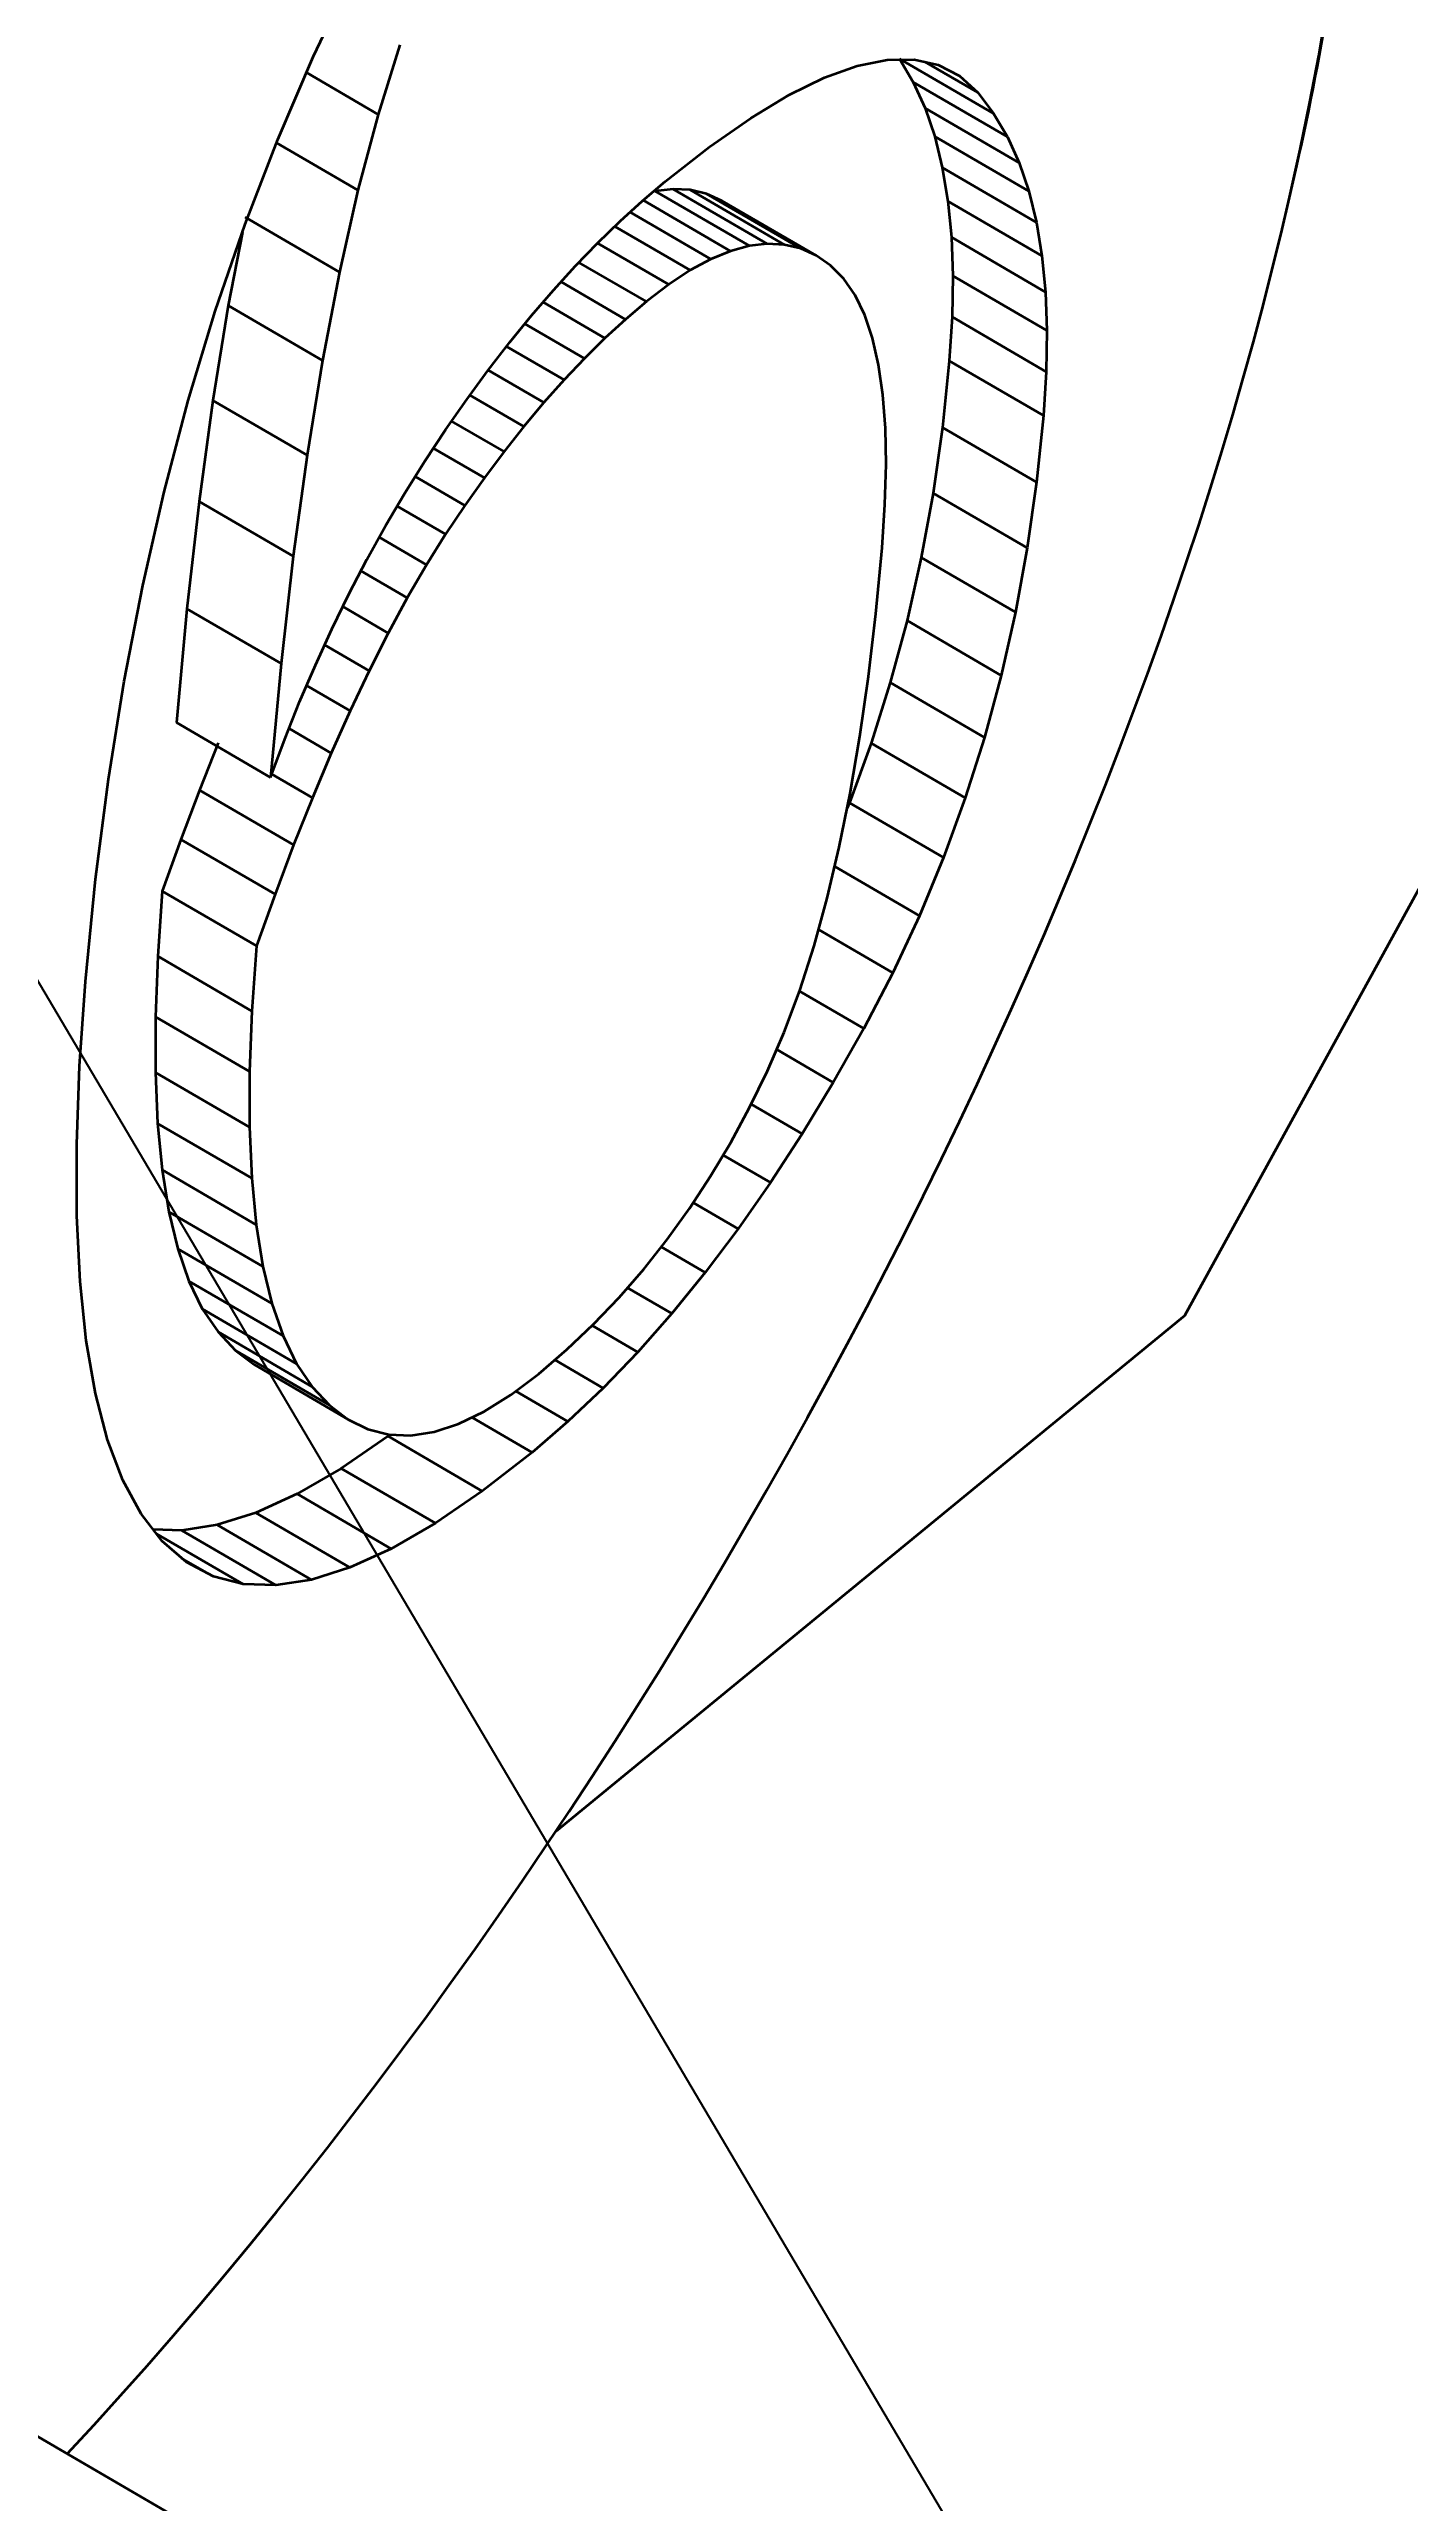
# Model space of a CAD drawing. Header units: millimetres. Extents: x 5606 to 13175, y -3239 to -2051.
# Drawn here: x 6966.32 to 6969.15, y -2754.69 to -2749.58 of the extents above; entities that cross this region are included whole.
import ezdxf

# ---------------------------------------------------------------- set-up
doc = ezdxf.new("R2010")
doc.units = ezdxf.units.MM
doc.layers.add('word_dim', color=253, linetype='Continuous')
doc.styles.get("Standard").update_dxf_attribs({"font": 'romans.shx', "bigfont": 'bigfont.shx'})
doc.dimstyles.new('RS1-4', dxfattribs={"dimscale": 4, "dimtxt": 3.5, "dimasz": 3, "dimexe": 1, "dimexo": 0, "dimgap": 1, "dimtad": 3, "dimdsep": 46, "dimtxsty": 'Standard', "dimblk1": 'OPEN', "dimblk2": 'OPEN', "dimsah": 1, "dimcen": 0, "dimclrd": 256, "dimclre": 256, "dimclrt": 3, "dimadec": 0, "dimazin": 0, "dimtfac": 1, "dimtmove": 0, "dimatfit": 3, "dimldrblk": 'OPEN', "dimfxl": 0, "dimtolj": 1, "dimtzin": 0, "dimarcsym": 0})

# ---------------------------------------------------------------- blocks, each defined once
blk = doc.blocks.new('A$C25B35021')
at = {"color": 7, "lineweight": 35, "ltscale": 0.176511}
blk.add_line((46.9581, -96.9601), (43.5632, -103.1508), dxfattribs=at)
at = {"color": 7, "lineweight": 35}
blk.add_line((47.2364, -109.0129), (28.5672, -98.1464), dxfattribs=at)
at = {"color": 7, "lineweight": 35, "ltscale": 0.004592}
blk.add_line((41.7492, -100.5293), (41.8278, -100.3632), dxfattribs=at)
at = {"color": 7, "lineweight": 35, "ltscale": 0.004682}
blk.add_line((41.6754, -100.7013), (41.7492, -100.5293), dxfattribs=at)
at = {"color": 7, "lineweight": 35, "ltscale": 0.003784}
blk.add_line((41.9294, -100.5048), (41.8841, -100.6492), dxfattribs=at)
at = {"color": 7, "lineweight": 35, "ltscale": 0.001806}
for p, q in [((42.8137, -100.5725), (42.8817, -100.5481)), ((41.4347, -103.6205), (41.3905, -103.5633))]:
    blk.add_line(p, q, dxfattribs=at)
at = {"color": 7, "lineweight": 35, "ltscale": 0.001585}
blk.add_line((42.8817, -100.5481), (42.9438, -100.5355), dxfattribs=at)
at = {"color": 7, "lineweight": 35, "ltscale": 0.001401}
blk.add_line((42.9438, -100.5355), (42.9998, -100.5348), dxfattribs=at)
at = {"color": 7, "lineweight": 35, "ltscale": 0.005671}
for p, q in [((43.1655, -100.6474), (42.9694, -100.5333)), ((43.1942, -100.6962), (42.9981, -100.5821)), ((43.2389, -100.8095), (43.0428, -100.6954)), ((42.6571, -100.9231), (42.461, -100.809)), ((42.796, -100.9434), (42.5999, -100.8293)), ((43.2662, -100.944), (43.0702, -100.8299)), ((41.8035, -100.9777), (41.6075, -100.8636)), ((43.2763, -101.0996), (43.0803, -100.9855)), ((41.7683, -101.1617), (41.5722, -101.0476)), ((43.275, -101.1853), (43.0789, -101.0712)), ((41.7363, -101.359), (41.5402, -101.2449)), ((43.255, -101.4154), (43.0589, -101.3013)), ((43.2354, -101.552), (43.0394, -101.4379)), ((43.2109, -101.686), (43.0149, -101.5719)), ((41.6822, -101.793), (41.4862, -101.6789)), ((43.1812, -101.8175), (42.9852, -101.7034)), ((43.1463, -101.9465), (42.9503, -101.8324)), ((43.1064, -102.0728), (42.9104, -101.9587)), ((41.7083, -102.1703), (41.5123, -102.0562)), ((43.0614, -102.1967), (42.8653, -102.0826)), ((41.6695, -102.2731), (41.4735, -102.159)), ((41.6307, -102.3809), (41.4347, -102.2668)), ((41.6303, -102.9615), (41.4343, -102.8474)), ((41.6862, -103.1931), (41.4902, -103.079)), ((41.7142, -103.2509), (41.5181, -103.1368)), ((41.7832, -103.3375), (41.5871, -103.2234)), ((41.8219, -103.3669), (41.6258, -103.2528)), ((42.101, -103.5161), (41.905, -103.402)), ((42.0033, -103.583), (41.8072, -103.4689)), ((41.9113, -103.636), (41.7153, -103.5219)), ((41.6715, -103.7122), (41.4754, -103.5981))]:
    blk.add_line(p, q, dxfattribs=at)
at = {"color": 7, "lineweight": 35, "ltscale": 0.001415}
for p, q in [((42.9694, -100.5333), (42.9981, -100.5821)), ((43.1655, -100.6474), (43.1942, -100.6962))]:
    blk.add_line(p, q, dxfattribs=at)
at = {"color": 7, "lineweight": 35, "ltscale": 0.001285}
blk.add_line((42.9998, -100.5348), (43.05, -100.546), dxfattribs=at)
at = {"color": 7, "lineweight": 35, "ltscale": 0.003189}
blk.add_line((43.1324, -100.6039), (43.0222, -100.5398), dxfattribs=at)
at = {"color": 7, "lineweight": 35, "ltscale": 0.001246}
blk.add_line((43.05, -100.546), (43.0942, -100.569), dxfattribs=at)
at = {"color": 7, "lineweight": 35, "ltscale": 0.004315}
blk.add_line((41.8841, -100.6492), (41.7349, -100.5624), dxfattribs=at)
at = {"color": 7, "lineweight": 35, "ltscale": 0.00206}
blk.add_line((42.7397, -100.6088), (42.8137, -100.5725), dxfattribs=at)
at = {"color": 7, "lineweight": 35, "ltscale": 0.001483}
blk.add_line((42.9981, -100.5821), (43.0227, -100.6361), dxfattribs=at)
at = {"color": 7, "lineweight": 35, "ltscale": 0.001293}
blk.add_line((43.0942, -100.569), (43.1324, -100.6039), dxfattribs=at)
at = {"color": 7, "lineweight": 35, "ltscale": 0.001365}
blk.add_line((43.1324, -100.6039), (43.1655, -100.6474), dxfattribs=at)
at = {"color": 7, "lineweight": 35, "ltscale": 0.004079}
blk.add_line((41.8841, -100.6492), (41.8421, -100.8069), dxfattribs=at)
at = {"color": 7, "lineweight": 35, "ltscale": 0.00262}
for p, q in [((42.5738, -100.717), (42.6598, -100.657)), ((41.8259, -101.8911), (41.7353, -101.8384))]:
    blk.add_line(p, q, dxfattribs=at)
at = {"color": 7, "lineweight": 35, "ltscale": 0.002333}
blk.add_line((42.6598, -100.657), (42.7397, -100.6088), dxfattribs=at)
at = {"color": 7, "lineweight": 35, "ltscale": 0.00567}
for p, q in [((43.2187, -100.7502), (43.0227, -100.6361)), ((43.2547, -100.8741), (43.0587, -100.76)), ((42.764, -100.9289), (42.568, -100.8148)), ((43.2692, -101.2762), (43.0732, -101.1622)), ((41.7076, -101.5694), (41.5116, -101.4553)), ((41.6601, -102.0298), (41.4641, -101.9158)), ((41.6165, -102.6423), (41.4205, -102.5282)), ((41.6164, -102.7584), (41.4204, -102.6443)), ((41.6629, -103.1256), (41.4669, -103.0116)), ((41.7469, -103.2989), (41.5509, -103.1848)), ((41.7454, -103.7006), (41.5494, -103.5866))]:
    blk.add_line(p, q, dxfattribs=at)
at = {"color": 7, "lineweight": 35, "ltscale": 0.001566}
blk.add_line((43.0227, -100.6361), (43.0428, -100.6954), dxfattribs=at)
at = {"color": 7, "lineweight": 35, "ltscale": 0.004733}
blk.add_line((41.6073, -100.878), (41.6754, -100.7013), dxfattribs=at)
at = {"color": 7, "lineweight": 35, "ltscale": 0.004902}
blk.add_line((41.8421, -100.8069), (41.6727, -100.7082), dxfattribs=at)
at = {"color": 7, "lineweight": 35, "ltscale": 0.001663}
blk.add_line((43.0428, -100.6954), (43.0587, -100.76), dxfattribs=at)
at = {"color": 7, "lineweight": 35, "ltscale": 0.001482}
blk.add_line((43.1942, -100.6962), (43.2187, -100.7502), dxfattribs=at)
at = {"color": 7, "lineweight": 35, "ltscale": 0.002916}
for p, q in [((42.482, -100.7889), (42.5738, -100.717)), ((42.3526, -103.3016), (42.2518, -103.2429))]:
    blk.add_line(p, q, dxfattribs=at)
at = {"color": 7, "lineweight": 35, "ltscale": 0.001567}
blk.add_line((43.2187, -100.7502), (43.2389, -100.8095), dxfattribs=at)
at = {"color": 7, "lineweight": 35, "ltscale": 0.001703}
blk.add_line((43.7816, -100.8224), (43.7967, -100.756), dxfattribs=at)
at = {"color": 7, "lineweight": 35, "ltscale": 0.004378}
blk.add_line((41.8421, -100.8069), (41.8035, -100.9777), dxfattribs=at)
at = {"color": 7, "lineweight": 35, "ltscale": 0.001553}
blk.add_line((42.4347, -100.8291), (42.482, -100.7889), dxfattribs=at)
at = {"color": 7, "lineweight": 35, "ltscale": 0.000943133}
blk.add_line((42.4985, -100.8047), (42.461, -100.809), dxfattribs=at)
at = {"color": 7, "lineweight": 35, "ltscale": 0.000892409}
blk.add_line((42.5341, -100.8066), (42.4985, -100.8047), dxfattribs=at)
at = {"color": 7, "lineweight": 35, "ltscale": 0.005668}
for p, q in [((42.6944, -100.9188), (42.4985, -100.8047)), ((42.7301, -100.9207), (42.5341, -100.8066)), ((43.2734, -101.0192), (43.0775, -100.905)), ((41.6212, -102.5165), (41.4253, -102.4024)), ((41.6209, -102.8648), (41.425, -102.7507)), ((41.6442, -103.0484), (41.4483, -102.9343)), ((41.8254, -103.6752), (41.6295, -103.5611))]:
    blk.add_line(p, q, dxfattribs=at)
at = {"color": 7, "lineweight": 35, "ltscale": 0.000870073}
blk.add_line((42.568, -100.8148), (42.5341, -100.8066), dxfattribs=at)
at = {"color": 7, "lineweight": 35, "ltscale": 0.001771}
for p, q in [((43.0587, -100.76), (43.0702, -100.8299)), ((43.2547, -100.8741), (43.2662, -100.944))]:
    blk.add_line(p, q, dxfattribs=at)
at = {"color": 7, "lineweight": 35, "ltscale": 0.001662}
blk.add_line((43.2389, -100.8095), (43.2547, -100.8741), dxfattribs=at)
at = {"color": 7, "lineweight": 35, "ltscale": 0.001586}
blk.add_line((42.3878, -100.8718), (42.4347, -100.8291), dxfattribs=at)
at = {"color": 7, "lineweight": 35, "ltscale": 0.004862}
blk.add_line((42.5767, -100.9507), (42.4087, -100.8529), dxfattribs=at)
at = {"color": 7, "lineweight": 35, "ltscale": 0.005258}
blk.add_line((42.6178, -100.9338), (42.436, -100.828), dxfattribs=at)
at = {"color": 7, "lineweight": 35, "ltscale": 0.00087754}
blk.add_line((42.5999, -100.8293), (42.568, -100.8148), dxfattribs=at)
at = {"color": 7, "lineweight": 35, "ltscale": 0.001887}
for p, q in [((43.0702, -100.8299), (43.0775, -100.905)), ((43.2662, -100.944), (43.2734, -101.0192))]:
    blk.add_line(p, q, dxfattribs=at)
at = {"color": 7, "lineweight": 35, "ltscale": 0.004788}
blk.add_line((41.5452, -101.0592), (41.6073, -100.878), dxfattribs=at)
at = {"color": 7, "lineweight": 35, "ltscale": 0.003896}
blk.add_line((41.6016, -100.8946), (41.5722, -101.0476), dxfattribs=at)
at = {"color": 7, "lineweight": 35, "ltscale": 0.001626}
blk.add_line((42.3411, -100.9172), (42.3878, -100.8718), dxfattribs=at)
at = {"color": 7, "lineweight": 35, "ltscale": 0.004541}
blk.add_line((42.5338, -100.9739), (42.3768, -100.8825), dxfattribs=at)
at = {"color": 7, "lineweight": 35, "ltscale": 0.002012}
for p, q in [((43.0775, -100.905), (43.0803, -100.9855)), ((43.2734, -101.0192), (43.2763, -101.0996))]:
    blk.add_line(p, q, dxfattribs=at)
at = {"color": 7, "lineweight": 35, "ltscale": 0.001664}
blk.add_line((42.2949, -100.965), (42.3411, -100.9172), dxfattribs=at)
at = {"color": 7, "lineweight": 35, "ltscale": 0.004061}
blk.add_line((42.4426, -101.0392), (42.3022, -100.9575), dxfattribs=at)
at = {"color": 7, "lineweight": 35, "ltscale": 0.00428}
blk.add_line((42.4891, -101.0034), (42.3411, -100.9173), dxfattribs=at)
at = {"color": 7, "lineweight": 35, "ltscale": 0.001221}
blk.add_line((42.5767, -100.9507), (42.5338, -100.9739), dxfattribs=at)
at = {"color": 7, "lineweight": 35, "ltscale": 0.001109}
blk.add_line((42.6178, -100.9338), (42.5767, -100.9507), dxfattribs=at)
at = {"color": 7, "lineweight": 35, "ltscale": 0.001018}
blk.add_line((42.6571, -100.9231), (42.6178, -100.9338), dxfattribs=at)
at = {"color": 7, "lineweight": 35, "ltscale": 0.000940101}
blk.add_line((42.6944, -100.9188), (42.6571, -100.9231), dxfattribs=at)
at = {"color": 7, "lineweight": 35, "ltscale": 0.000892368}
blk.add_line((42.7301, -100.9207), (42.6944, -100.9188), dxfattribs=at)
at = {"color": 7, "lineweight": 35, "ltscale": 0.000873039}
blk.add_line((42.764, -100.9289), (42.7301, -100.9207), dxfattribs=at)
at = {"color": 7, "lineweight": 35, "ltscale": 0.000877854}
blk.add_line((42.796, -100.9434), (42.764, -100.9289), dxfattribs=at)
at = {"color": 7, "lineweight": 35, "ltscale": 0.000915497}
blk.add_line((42.8261, -100.9642), (42.796, -100.9434), dxfattribs=at)
at = {"color": 7, "lineweight": 35, "ltscale": 0.004684}
blk.add_line((41.8035, -100.9777), (41.7683, -101.1617), dxfattribs=at)
at = {"color": 7, "lineweight": 35, "ltscale": 0.001704}
for p, q in [((42.249, -101.0154), (42.2949, -100.965)), ((41.6715, -103.7122), (41.6034, -103.71))]:
    blk.add_line(p, q, dxfattribs=at)
at = {"color": 7, "lineweight": 35, "ltscale": 0.003885}
blk.add_line((42.3993, -101.0761), (42.265, -100.9979), dxfattribs=at)
at = {"color": 7, "lineweight": 35, "ltscale": 0.001467}
blk.add_line((42.4891, -101.0034), (42.4426, -101.0392), dxfattribs=at)
at = {"color": 7, "lineweight": 35, "ltscale": 0.001338}
blk.add_line((42.5338, -100.9739), (42.4891, -101.0034), dxfattribs=at)
at = {"color": 7, "lineweight": 35, "ltscale": 0.000970524}
blk.add_line((42.8536, -100.9916), (42.8261, -100.9642), dxfattribs=at)
at = {"color": 7, "lineweight": 35, "ltscale": 0.001043}
blk.add_line((42.8773, -101.026), (42.8536, -100.9916), dxfattribs=at)
at = {"color": 7, "lineweight": 35, "ltscale": 0.002143}
for p, q in [((43.0803, -100.9855), (43.0789, -101.0712)), ((43.2763, -101.0996), (43.275, -101.1853))]:
    blk.add_line(p, q, dxfattribs=at)
at = {"color": 7, "lineweight": 35, "ltscale": 0.004853}
blk.add_line((41.4889, -101.2449), (41.5452, -101.0592), dxfattribs=at)
at = {"color": 7, "lineweight": 35, "ltscale": 0.004995}
for p, q in [((41.5722, -101.0476), (41.5402, -101.2449)), ((41.7683, -101.1617), (41.7363, -101.359))]:
    blk.add_line(p, q, dxfattribs=at)
at = {"color": 7, "lineweight": 35, "ltscale": 0.001746}
blk.add_line((42.2035, -101.0684), (42.249, -101.0154), dxfattribs=at)
at = {"color": 7, "lineweight": 35, "ltscale": 0.003729}
blk.add_line((42.3563, -101.1156), (42.2274, -101.0406), dxfattribs=at)
at = {"color": 7, "lineweight": 35, "ltscale": 0.001424}
blk.add_line((42.4426, -101.0392), (42.3993, -101.0761), dxfattribs=at)
at = {"color": 7, "lineweight": 35, "ltscale": 0.001149}
blk.add_line((42.8973, -101.0673), (42.8773, -101.026), dxfattribs=at)
at = {"color": 7, "lineweight": 35, "ltscale": 0.001792}
blk.add_line((42.1582, -101.1239), (42.2035, -101.0684), dxfattribs=at)
at = {"color": 7, "lineweight": 35, "ltscale": 0.003591}
blk.add_line((42.3137, -101.1577), (42.1895, -101.0854), dxfattribs=at)
at = {"color": 7, "lineweight": 35, "ltscale": 0.001497}
blk.add_line((42.3563, -101.1156), (42.3137, -101.1577), dxfattribs=at)
at = {"color": 7, "lineweight": 35, "ltscale": 0.001458}
blk.add_line((42.3993, -101.0761), (42.3563, -101.1156), dxfattribs=at)
at = {"color": 7, "lineweight": 35, "ltscale": 0.001275}
blk.add_line((42.9135, -101.1156), (42.8973, -101.0673), dxfattribs=at)
at = {"color": 7, "lineweight": 35, "ltscale": 0.001417}
blk.add_line((42.9261, -101.1709), (42.9135, -101.1156), dxfattribs=at)
at = {"color": 7, "lineweight": 35, "ltscale": 0.00228}
blk.add_line((43.0789, -101.0712), (43.0732, -101.1622), dxfattribs=at)
at = {"color": 7, "lineweight": 35, "ltscale": 0.001834}
blk.add_line((42.1134, -101.182), (42.1582, -101.1239), dxfattribs=at)
at = {"color": 7, "lineweight": 35, "ltscale": 0.003464}
blk.add_line((42.2713, -101.2023), (42.1516, -101.1326), dxfattribs=at)
at = {"color": 7, "lineweight": 35, "ltscale": 0.001538}
blk.add_line((42.3137, -101.1577), (42.2713, -101.2023), dxfattribs=at)
at = {"color": 7, "lineweight": 35, "ltscale": 0.003497}
blk.add_line((43.0732, -101.1622), (43.0589, -101.3013), dxfattribs=at)
at = {"color": 7, "lineweight": 35, "ltscale": 0.001883}
blk.add_line((42.0687, -101.2427), (42.1134, -101.182), dxfattribs=at)
at = {"color": 7, "lineweight": 35, "ltscale": 0.003355}
blk.add_line((42.2293, -101.2495), (42.1134, -101.182), dxfattribs=at)
at = {"color": 7, "lineweight": 35, "ltscale": 0.001579}
blk.add_line((42.2713, -101.2023), (42.2293, -101.2495), dxfattribs=at)
at = {"color": 7, "lineweight": 35, "ltscale": 0.001572}
blk.add_line((42.9349, -101.2332), (42.9261, -101.1709), dxfattribs=at)
at = {"color": 7, "lineweight": 35, "ltscale": 0.002279}
blk.add_line((43.275, -101.1853), (43.2692, -101.2762), dxfattribs=at)
at = {"color": 7, "lineweight": 35, "ltscale": 0.00492}
blk.add_line((41.4386, -101.4352), (41.4889, -101.2449), dxfattribs=at)
at = {"color": 7, "lineweight": 35, "ltscale": 0.00531}
blk.add_line((41.5402, -101.2449), (41.5116, -101.4553), dxfattribs=at)
at = {"color": 7, "lineweight": 35, "ltscale": 0.001928}
blk.add_line((42.0245, -101.3059), (42.0687, -101.2427), dxfattribs=at)
at = {"color": 7, "lineweight": 35, "ltscale": 0.003255}
blk.add_line((42.1878, -101.2992), (42.0753, -101.2338), dxfattribs=at)
at = {"color": 7, "lineweight": 35, "ltscale": 0.00162}
blk.add_line((42.2293, -101.2495), (42.1878, -101.2992), dxfattribs=at)
at = {"color": 7, "lineweight": 35, "ltscale": 0.001736}
blk.add_line((42.9401, -101.3024), (42.9349, -101.2332), dxfattribs=at)
at = {"color": 7, "lineweight": 35, "ltscale": 0.001957}
blk.add_line((41.9813, -101.3711), (42.0245, -101.3059), dxfattribs=at)
at = {"color": 7, "lineweight": 35, "ltscale": 0.003161}
blk.add_line((42.1464, -101.3515), (42.0372, -101.2879), dxfattribs=at)
at = {"color": 7, "lineweight": 35, "ltscale": 0.001667}
blk.add_line((42.1878, -101.2992), (42.1464, -101.3515), dxfattribs=at)
at = {"color": 7, "lineweight": 35, "ltscale": 0.001905}
blk.add_line((42.9415, -101.3786), (42.9401, -101.3024), dxfattribs=at)
at = {"color": 7, "lineweight": 35, "ltscale": 0.003449}
for p, q in [((43.0589, -101.3013), (43.0394, -101.4379)), ((43.255, -101.4154), (43.2354, -101.552))]:
    blk.add_line(p, q, dxfattribs=at)
at = {"color": 7, "lineweight": 35, "ltscale": 0.003498}
blk.add_line((43.2692, -101.2762), (43.255, -101.4154), dxfattribs=at)
at = {"color": 7, "lineweight": 35, "ltscale": 0.005309}
blk.add_line((41.7363, -101.359), (41.7076, -101.5694), dxfattribs=at)
at = {"color": 7, "lineweight": 35, "ltscale": 0.001972}
blk.add_line((41.9394, -101.438), (41.9813, -101.3711), dxfattribs=at)
at = {"color": 7, "lineweight": 35, "ltscale": 0.003082}
blk.add_line((42.1056, -101.4063), (41.999, -101.3443), dxfattribs=at)
at = {"color": 7, "lineweight": 35, "ltscale": 0.00171}
blk.add_line((42.1464, -101.3515), (42.1056, -101.4063), dxfattribs=at)
at = {"color": 7, "lineweight": 35, "ltscale": 0.003002}
for p, q in [((42.0649, -101.4637), (41.9611, -101.4033)), ((42.8668, -102.0632), (42.887, -101.9448))]:
    blk.add_line(p, q, dxfattribs=at)
at = {"color": 7, "lineweight": 35, "ltscale": 0.001758}
blk.add_line((42.1056, -101.4063), (42.0649, -101.4637), dxfattribs=at)
at = {"color": 7, "lineweight": 35, "ltscale": 0.00208}
blk.add_line((42.9393, -101.4618), (42.9415, -101.3786), dxfattribs=at)
at = {"color": 7, "lineweight": 35, "ltscale": 0.004998}
blk.add_line((41.394, -101.6301), (41.4386, -101.4352), dxfattribs=at)
at = {"color": 7, "lineweight": 35, "ltscale": 0.005626}
blk.add_line((41.5116, -101.4553), (41.4862, -101.6789), dxfattribs=at)
at = {"color": 7, "lineweight": 35, "ltscale": 0.001984}
for p, q in [((41.8993, -101.5064), (41.9394, -101.438)), ((41.9846, -101.5874), (41.9447, -101.656))]:
    blk.add_line(p, q, dxfattribs=at)
at = {"color": 7, "lineweight": 35, "ltscale": 0.002921}
blk.add_line((42.0246, -101.5237), (41.9237, -101.4649), dxfattribs=at)
at = {"color": 7, "lineweight": 35, "ltscale": 0.001807}
blk.add_line((42.0649, -101.4637), (42.0246, -101.5237), dxfattribs=at)
at = {"color": 7, "lineweight": 35, "ltscale": 0.002258}
blk.add_line((42.9332, -101.5519), (42.9393, -101.4618), dxfattribs=at)
at = {"color": 7, "lineweight": 35, "ltscale": 0.003407}
for p, q in [((43.0394, -101.4379), (43.0149, -101.5719)), ((43.2354, -101.552), (43.2109, -101.686))]:
    blk.add_line(p, q, dxfattribs=at)
at = {"color": 7, "lineweight": 35, "ltscale": 0.002002}
blk.add_line((41.8604, -101.5765), (41.8993, -101.5064), dxfattribs=at)
at = {"color": 7, "lineweight": 35, "ltscale": 0.00188}
blk.add_line((42.0246, -101.5237), (41.9846, -101.5874), dxfattribs=at)
at = {"color": 7, "lineweight": 35, "ltscale": 0.005627}
blk.add_line((41.7076, -101.5694), (41.6822, -101.793), dxfattribs=at)
at = {"color": 7, "lineweight": 35, "ltscale": 0.00285}
blk.add_line((41.9846, -101.5874), (41.8861, -101.53), dxfattribs=at)
at = {"color": 7, "lineweight": 35, "ltscale": 0.003448}
blk.add_line((42.9202, -101.6892), (42.9332, -101.5519), dxfattribs=at)
at = {"color": 7, "lineweight": 35, "ltscale": 0.00337}
for p, q in [((43.0149, -101.5719), (42.9852, -101.7034)), ((43.2109, -101.686), (43.1812, -101.8175))]:
    blk.add_line(p, q, dxfattribs=at)
at = {"color": 7, "lineweight": 35, "ltscale": 0.002016}
blk.add_line((41.8233, -101.6481), (41.8604, -101.5765), dxfattribs=at)
at = {"color": 7, "lineweight": 35, "ltscale": 0.002786}
blk.add_line((41.9447, -101.656), (41.8483, -101.5999), dxfattribs=at)
at = {"color": 7, "lineweight": 35, "ltscale": 0.005077}
blk.add_line((41.3554, -101.8295), (41.394, -101.6301), dxfattribs=at)
at = {"color": 7, "lineweight": 35, "ltscale": 0.002036}
blk.add_line((41.7877, -101.7213), (41.8233, -101.6481), dxfattribs=at)
at = {"color": 7, "lineweight": 35, "ltscale": 0.002736}
blk.add_line((41.905, -101.7294), (41.8104, -101.6744), dxfattribs=at)
at = {"color": 7, "lineweight": 35, "ltscale": 0.002088}
blk.add_line((41.9447, -101.656), (41.905, -101.7294), dxfattribs=at)
at = {"color": 7, "lineweight": 35, "ltscale": 0.005947}
blk.add_line((41.4862, -101.6789), (41.4641, -101.9158), dxfattribs=at)
at = {"color": 7, "lineweight": 35, "ltscale": 0.002055}
blk.add_line((41.7535, -101.796), (41.7877, -101.7213), dxfattribs=at)
at = {"color": 7, "lineweight": 35, "ltscale": 0.003296}
blk.add_line((42.9049, -101.8201), (42.9202, -101.6892), dxfattribs=at)
at = {"color": 7, "lineweight": 35, "ltscale": 0.003339}
for p, q in [((42.9852, -101.7034), (42.9503, -101.8324)), ((43.1812, -101.8175), (43.1463, -101.9465))]:
    blk.add_line(p, q, dxfattribs=at)
at = {"color": 7, "lineweight": 35, "ltscale": 0.00268}
blk.add_line((41.8653, -101.8078), (41.7727, -101.7539), dxfattribs=at)
at = {"color": 7, "lineweight": 35, "ltscale": 0.002195}
for p, q in [((41.905, -101.7294), (41.8653, -101.8078)), ((42.6947, -102.6412), (42.7295, -102.5606))]:
    blk.add_line(p, q, dxfattribs=at)
at = {"color": 7, "lineweight": 35, "ltscale": 0.005163}
blk.add_line((41.3227, -102.0334), (41.3554, -101.8295), dxfattribs=at)
at = {"color": 7, "lineweight": 35, "ltscale": 0.005946}
blk.add_line((41.6822, -101.793), (41.6601, -102.0298), dxfattribs=at)
at = {"color": 7, "lineweight": 35, "ltscale": 0.002077}
for p, q in [((41.7208, -101.8724), (41.7535, -101.796)), ((42.6181, -102.7903), (42.6576, -102.7172))]:
    blk.add_line(p, q, dxfattribs=at)
at = {"color": 7, "lineweight": 35, "ltscale": 0.002304}
blk.add_line((41.8653, -101.8078), (41.8259, -101.8911), dxfattribs=at)
at = {"color": 7, "lineweight": 35, "ltscale": 0.003149}
for p, q in [((42.887, -101.9448), (42.9049, -101.8201)), ((41.4253, -102.4024), (41.4205, -102.5282))]:
    blk.add_line(p, q, dxfattribs=at)
at = {"color": 7, "lineweight": 35, "ltscale": 0.002097}
for p, q in [((41.6898, -101.9503), (41.7208, -101.8724)), ((41.8254, -103.6752), (41.7454, -103.7006))]:
    blk.add_line(p, q, dxfattribs=at)
at = {"color": 7, "lineweight": 35, "ltscale": 0.003313}
for p, q in [((42.9503, -101.8324), (42.9104, -101.9587)), ((43.1463, -101.9465), (43.1064, -102.0728))]:
    blk.add_line(p, q, dxfattribs=at)
at = {"color": 7, "lineweight": 35, "ltscale": 0.002546}
blk.add_line((41.7866, -101.9793), (41.6986, -101.9281), dxfattribs=at)
at = {"color": 7, "lineweight": 35, "ltscale": 0.002413}
blk.add_line((41.8259, -101.8911), (41.7866, -101.9793), dxfattribs=at)
at = {"color": 7, "lineweight": 35, "ltscale": 0.002637}
for p, q in [((41.5514, -101.9582), (41.5123, -102.0562)), ((41.7474, -102.0723), (41.7083, -102.1703))]:
    blk.add_line(p, q, dxfattribs=at)
at = {"color": 7, "lineweight": 35, "ltscale": 0.002122}
blk.add_line((41.6601, -102.0298), (41.6898, -101.9503), dxfattribs=at)
at = {"color": 7, "lineweight": 35, "ltscale": 0.002524}
blk.add_line((41.7866, -101.9793), (41.7474, -102.0723), dxfattribs=at)
at = {"color": 7, "lineweight": 35, "ltscale": 0.003295}
for p, q in [((42.9104, -101.9587), (42.8653, -102.0826)), ((43.1064, -102.0728), (43.0614, -102.1967))]:
    blk.add_line(p, q, dxfattribs=at)
at = {"color": 7, "lineweight": 35, "ltscale": 0.005257}
blk.add_line((41.2957, -102.2419), (41.3227, -102.0334), dxfattribs=at)
at = {"color": 7, "lineweight": 35, "ltscale": 0.002451}
blk.add_line((41.7474, -102.0723), (41.6627, -102.023), dxfattribs=at)
at = {"color": 7, "lineweight": 35, "ltscale": 0.002748}
for p, q in [((41.5123, -102.0562), (41.4735, -102.159)), ((41.7083, -102.1703), (41.6695, -102.2731))]:
    blk.add_line(p, q, dxfattribs=at)
at = {"color": 7, "lineweight": 35, "ltscale": 0.002858}
blk.add_line((42.8442, -102.1753), (42.8668, -102.0632), dxfattribs=at)
at = {"color": 7, "lineweight": 35, "ltscale": 0.000302359}
blk.add_line((42.8653, -102.0826), (42.8607, -102.0938), dxfattribs=at)
at = {"color": 7, "lineweight": 35, "ltscale": 0.002864}
for p, q in [((41.4735, -102.159), (41.4347, -102.2668)), ((41.6695, -102.2731), (41.6307, -102.3809))]:
    blk.add_line(p, q, dxfattribs=at)
at = {"color": 7, "lineweight": 35, "ltscale": 0.002717}
blk.add_line((42.8192, -102.2811), (42.8442, -102.1753), dxfattribs=at)
at = {"color": 7, "lineweight": 35, "ltscale": 0.005102}
blk.add_line((43.0111, -102.3179), (42.8347, -102.2153), dxfattribs=at)
at = {"color": 7, "lineweight": 35, "ltscale": 0.003282}
blk.add_line((43.0614, -102.1967), (43.0111, -102.3179), dxfattribs=at)
at = {"color": 7, "lineweight": 35, "ltscale": 0.005352}
blk.add_line((41.2747, -102.4549), (41.2957, -102.2419), dxfattribs=at)
at = {"color": 7, "lineweight": 35, "ltscale": 0.003397}
for p, q in [((41.4347, -102.2668), (41.4253, -102.4024)), ((41.6307, -102.3809), (41.6212, -102.5165))]:
    blk.add_line(p, q, dxfattribs=at)
at = {"color": 7, "lineweight": 35, "ltscale": 0.002582}
blk.add_line((42.7916, -102.3806), (42.8192, -102.2811), dxfattribs=at)
at = {"color": 7, "lineweight": 35, "ltscale": 0.003275}
blk.add_line((43.0111, -102.3179), (42.9558, -102.4367), dxfattribs=at)
at = {"color": 7, "lineweight": 35, "ltscale": 0.002445}
blk.add_line((42.7618, -102.4737), (42.7916, -102.3806), dxfattribs=at)
at = {"color": 7, "lineweight": 35, "ltscale": 0.004477}
blk.add_line((42.9558, -102.4367), (42.801, -102.3466), dxfattribs=at)
at = {"color": 7, "lineweight": 35, "ltscale": 0.003274}
blk.add_line((42.9558, -102.4367), (42.8953, -102.5529), dxfattribs=at)
at = {"color": 7, "lineweight": 35, "ltscale": 0.004409}
blk.add_line((41.2627, -102.6309), (41.2747, -102.4549), dxfattribs=at)
at = {"color": 7, "lineweight": 35, "ltscale": 0.002317}
blk.add_line((42.7295, -102.5606), (42.7618, -102.4737), dxfattribs=at)
at = {"color": 7, "lineweight": 35, "ltscale": 0.003877}
blk.add_line((42.8953, -102.5529), (42.7613, -102.4749), dxfattribs=at)
at = {"color": 7, "lineweight": 35, "ltscale": 0.002901}
for p, q in [((41.4205, -102.5282), (41.4204, -102.6443)), ((41.6165, -102.6423), (41.6164, -102.7584))]:
    blk.add_line(p, q, dxfattribs=at)
at = {"color": 7, "lineweight": 35, "ltscale": 0.003148}
blk.add_line((41.6212, -102.5165), (41.6165, -102.6423), dxfattribs=at)
at = {"color": 7, "lineweight": 35, "ltscale": 0.003225}
blk.add_line((42.8953, -102.5529), (42.8317, -102.6651), dxfattribs=at)
at = {"color": 7, "lineweight": 35, "ltscale": 0.004072}
blk.add_line((41.2567, -102.7937), (41.2627, -102.6309), dxfattribs=at)
at = {"color": 7, "lineweight": 35, "ltscale": 0.002663}
for p, q in [((41.4204, -102.6443), (41.425, -102.7507)), ((41.6164, -102.7584), (41.6209, -102.8648))]:
    blk.add_line(p, q, dxfattribs=at)
at = {"color": 7, "lineweight": 35, "ltscale": 0.002114}
blk.add_line((42.6576, -102.7172), (42.6947, -102.6412), dxfattribs=at)
at = {"color": 7, "lineweight": 35, "ltscale": 0.003408}
blk.add_line((42.8317, -102.6651), (42.7139, -102.5965), dxfattribs=at)
at = {"color": 7, "lineweight": 35, "ltscale": 0.003126}
blk.add_line((42.8317, -102.6651), (42.7669, -102.772), dxfattribs=at)
at = {"color": 7, "lineweight": 35, "ltscale": 0.003065}
blk.add_line((42.7669, -102.772), (42.661, -102.7103), dxfattribs=at)
at = {"color": 7, "lineweight": 35, "ltscale": 0.003739}
blk.add_line((41.257, -102.9432), (41.2567, -102.7937), dxfattribs=at)
at = {"color": 7, "lineweight": 35, "ltscale": 0.002427}
blk.add_line((41.425, -102.7507), (41.4343, -102.8474), dxfattribs=at)
at = {"color": 7, "lineweight": 35, "ltscale": 0.002042}
blk.add_line((42.5764, -102.8606), (42.6181, -102.7903), dxfattribs=at)
at = {"color": 7, "lineweight": 35, "ltscale": 0.003029}
blk.add_line((42.7669, -102.772), (42.7009, -102.8736), dxfattribs=at)
at = {"color": 7, "lineweight": 35, "ltscale": 0.002202}
blk.add_line((41.4343, -102.8474), (41.4483, -102.9343), dxfattribs=at)
at = {"color": 7, "lineweight": 35, "ltscale": 0.002842}
blk.add_line((42.7009, -102.8736), (42.6026, -102.8164), dxfattribs=at)
at = {"color": 7, "lineweight": 35, "ltscale": 0.002428}
blk.add_line((41.6209, -102.8648), (41.6303, -102.9615), dxfattribs=at)
at = {"color": 7, "lineweight": 35, "ltscale": 0.002015}
blk.add_line((42.5322, -102.9279), (42.5764, -102.8606), dxfattribs=at)
at = {"color": 7, "lineweight": 35, "ltscale": 0.002935}
blk.add_line((42.7009, -102.8736), (42.6336, -102.9698), dxfattribs=at)
at = {"color": 7, "lineweight": 35, "ltscale": 0.003413}
blk.add_line((41.2636, -103.0796), (41.257, -102.9432), dxfattribs=at)
at = {"color": 7, "lineweight": 35, "ltscale": 0.001986}
for p, q in [((41.4483, -102.9343), (41.4669, -103.0116)), ((42.4858, -102.9924), (42.5322, -102.9279))]:
    blk.add_line(p, q, dxfattribs=at)
at = {"color": 7, "lineweight": 35, "ltscale": 0.002698}
blk.add_line((42.6336, -102.9698), (42.5404, -102.9155), dxfattribs=at)
at = {"color": 7, "lineweight": 35, "ltscale": 0.002201}
blk.add_line((41.6303, -102.9615), (41.6442, -103.0484), dxfattribs=at)
at = {"color": 7, "lineweight": 35, "ltscale": 0.001964}
blk.add_line((42.437, -103.054), (42.4858, -102.9924), dxfattribs=at)
at = {"color": 7, "lineweight": 35, "ltscale": 0.002847}
blk.add_line((42.6336, -102.9698), (42.5651, -103.0608), dxfattribs=at)
at = {"color": 7, "lineweight": 35, "ltscale": 0.001785}
for p, q in [((41.4669, -103.0116), (41.4902, -103.079)), ((41.6629, -103.1256), (41.6862, -103.1931))]:
    blk.add_line(p, q, dxfattribs=at)
at = {"color": 7, "lineweight": 35, "ltscale": 0.001987}
blk.add_line((41.6442, -103.0484), (41.6629, -103.1256), dxfattribs=at)
at = {"color": 7, "lineweight": 35, "ltscale": 0.001947}
blk.add_line((42.3858, -103.1127), (42.437, -103.054), dxfattribs=at)
at = {"color": 7, "lineweight": 35, "ltscale": 0.002645}
blk.add_line((42.5651, -103.0608), (42.4737, -103.0076), dxfattribs=at)
at = {"color": 7, "lineweight": 35, "ltscale": 0.003095}
blk.add_line((41.2764, -103.2027), (41.2636, -103.0796), dxfattribs=at)
at = {"color": 7, "lineweight": 35, "ltscale": 0.001604}
for p, q in [((41.4902, -103.079), (41.5181, -103.1368)), ((41.6862, -103.1931), (41.7142, -103.2509))]:
    blk.add_line(p, q, dxfattribs=at)
at = {"color": 7, "lineweight": 35, "ltscale": 0.002666}
blk.add_line((42.4954, -103.1463), (42.4033, -103.0927), dxfattribs=at)
at = {"color": 7, "lineweight": 35, "ltscale": 0.002759}
blk.add_line((42.5651, -103.0608), (42.4954, -103.1463), dxfattribs=at)
at = {"color": 7, "lineweight": 35, "ltscale": 0.001453}
blk.add_line((41.5181, -103.1368), (41.5509, -103.1848), dxfattribs=at)
at = {"color": 7, "lineweight": 35, "ltscale": 0.042333}
blk.add_line((43.5632, -103.1508), (42.2541, -104.2249), dxfattribs=at)
at = {"color": 7, "lineweight": 35, "ltscale": 0.001933}
blk.add_line((42.3324, -103.1686), (42.3858, -103.1127), dxfattribs=at)
at = {"color": 7, "lineweight": 35, "ltscale": 0.002676}
blk.add_line((42.4954, -103.1463), (42.4246, -103.2266), dxfattribs=at)
at = {"color": 7, "lineweight": 35, "ltscale": 0.002791}
blk.add_line((41.2956, -103.3127), (41.2764, -103.2027), dxfattribs=at)
at = {"color": 7, "lineweight": 35, "ltscale": 0.001324}
blk.add_line((41.5509, -103.1848), (41.5871, -103.2234), dxfattribs=at)
at = {"color": 7, "lineweight": 35, "ltscale": 0.001921}
blk.add_line((42.2767, -103.2215), (42.3324, -103.1686), dxfattribs=at)
at = {"color": 7, "lineweight": 35, "ltscale": 0.00275}
blk.add_line((42.4246, -103.2266), (42.3296, -103.1713), dxfattribs=at)
at = {"color": 7, "lineweight": 35, "ltscale": 0.001215}
for p, q in [((41.5871, -103.2234), (41.6258, -103.2528)), ((41.7832, -103.3375), (41.8219, -103.3669))]:
    blk.add_line(p, q, dxfattribs=at)
at = {"color": 7, "lineweight": 35, "ltscale": 0.001452}
blk.add_line((41.7142, -103.2509), (41.7469, -103.2989), dxfattribs=at)
at = {"color": 7, "lineweight": 35, "ltscale": 0.00192}
blk.add_line((42.2185, -103.2716), (42.2767, -103.2215), dxfattribs=at)
at = {"color": 7, "lineweight": 35, "ltscale": 0.002599}
blk.add_line((42.4246, -103.2266), (42.3526, -103.3016), dxfattribs=at)
at = {"color": 7, "lineweight": 35, "ltscale": 0.001325}
blk.add_line((41.7469, -103.2989), (41.7832, -103.3375), dxfattribs=at)
at = {"color": 7, "lineweight": 35, "ltscale": 0.001821}
blk.add_line((42.1605, -103.3157), (42.2185, -103.2716), dxfattribs=at)
at = {"color": 7, "lineweight": 35, "ltscale": 0.003143}
blk.add_line((42.2793, -103.3712), (42.1706, -103.3079), dxfattribs=at)
at = {"color": 7, "lineweight": 35, "ltscale": 0.002528}
blk.add_line((42.3526, -103.3016), (42.2793, -103.3712), dxfattribs=at)
at = {"color": 7, "lineweight": 35, "ltscale": 0.0025}
blk.add_line((41.321, -103.4094), (41.2956, -103.3127), dxfattribs=at)
at = {"color": 7, "lineweight": 35, "ltscale": 0.001478}
blk.add_line((42.0516, -103.3763), (42.1048, -103.3505), dxfattribs=at)
at = {"color": 7, "lineweight": 35, "ltscale": 0.001642}
blk.add_line((42.1048, -103.3505), (42.1605, -103.3157), dxfattribs=at)
at = {"color": 7, "lineweight": 35, "ltscale": 0.002233}
blk.add_line((41.3526, -103.493), (41.321, -103.4094), dxfattribs=at)
at = {"color": 7, "lineweight": 35, "ltscale": 0.002961}
for p, q in [((41.905, -103.402), (41.8072, -103.4689)), ((42.101, -103.5161), (42.0033, -103.583))]:
    blk.add_line(p, q, dxfattribs=at)
at = {"color": 7, "lineweight": 35, "ltscale": 0.001143}
blk.add_line((41.8219, -103.3669), (41.8629, -103.3872), dxfattribs=at)
at = {"color": 7, "lineweight": 35, "ltscale": 0.001124}
blk.add_line((41.8629, -103.3872), (41.9065, -103.3982), dxfattribs=at)
at = {"color": 7, "lineweight": 35, "ltscale": 0.001148}
blk.add_line((41.9065, -103.3982), (41.9524, -103.4), dxfattribs=at)
at = {"color": 7, "lineweight": 35, "ltscale": 0.001225}
blk.add_line((41.9524, -103.4), (42.0008, -103.3927), dxfattribs=at)
at = {"color": 7, "lineweight": 35, "ltscale": 0.001335}
blk.add_line((42.0008, -103.3927), (42.0516, -103.3763), dxfattribs=at)
at = {"color": 7, "lineweight": 35, "ltscale": 0.003619}
blk.add_line((42.2048, -103.4354), (42.0797, -103.3627), dxfattribs=at)
at = {"color": 7, "lineweight": 35, "ltscale": 0.002459}
blk.add_line((42.2793, -103.3712), (42.2048, -103.4354), dxfattribs=at)
at = {"color": 7, "lineweight": 35, "ltscale": 0.003286}
blk.add_line((42.2048, -103.4354), (42.101, -103.5161), dxfattribs=at)
at = {"color": 7, "lineweight": 35, "ltscale": 0.001998}
blk.add_line((41.3905, -103.5633), (41.3526, -103.493), dxfattribs=at)
at = {"color": 7, "lineweight": 35, "ltscale": 0.002653}
for p, q in [((41.8072, -103.4689), (41.7153, -103.5219)), ((42.0033, -103.583), (41.9113, -103.636))]:
    blk.add_line(p, q, dxfattribs=at)
at = {"color": 7, "lineweight": 35, "ltscale": 0.002101}
blk.add_line((41.6295, -103.5611), (41.5494, -103.5866), dxfattribs=at)
at = {"color": 7, "lineweight": 35, "ltscale": 0.002359}
blk.add_line((41.7153, -103.5219), (41.6295, -103.5611), dxfattribs=at)
at = {"color": 7, "lineweight": 35, "ltscale": 0.00149}
blk.add_line((41.4754, -103.5981), (41.4159, -103.5962), dxfattribs=at)
at = {"color": 7, "lineweight": 35, "ltscale": 0.005229}
blk.add_line((41.6034, -103.71), (41.4226, -103.6048), dxfattribs=at)
at = {"color": 7, "lineweight": 35, "ltscale": 0.001872}
for p, q in [((41.5494, -103.5866), (41.4754, -103.5981)), ((41.7454, -103.7006), (41.6715, -103.7122))]:
    blk.add_line(p, q, dxfattribs=at)
at = {"color": 7, "lineweight": 35, "ltscale": 0.001665}
blk.add_line((41.4849, -103.6641), (41.4347, -103.6205), dxfattribs=at)
at = {"color": 7, "lineweight": 35, "ltscale": 0.001914}
blk.add_line((41.5411, -103.694), (41.4749, -103.6555), dxfattribs=at)
at = {"color": 7, "lineweight": 35, "ltscale": 0.00159}
blk.add_line((41.5411, -103.694), (41.4849, -103.6641), dxfattribs=at)
at = {"color": 7, "lineweight": 35, "ltscale": 0.002362}
blk.add_line((41.9113, -103.636), (41.8254, -103.6752), dxfattribs=at)
at = {"color": 7, "lineweight": 35, "ltscale": 0.001607}
blk.add_line((41.6034, -103.71), (41.5411, -103.694), dxfattribs=at)
at = {"color": 7, "lineweight": 35}
blk.add_arc((38.6162, -99.5777), 5.3129, 347.1857, 355.2947, dxfattribs=at)
for start_param, end_param in [(5.350622, 8.34595), (4.220393, 5.350622)]:
    blk.add_ellipse((40.8231, -102.5472), major_axis=(2.5153, 4.3213), ratio=0.420639, start_param=start_param, end_param=end_param, dxfattribs=at)
blk = doc.blocks.new('aa1')
for p, q in [((-0.4, 0.06667), (0, 0)), ((0, 0), (-1, 0)), ((-0.4, -0.06667), (0, 0))]:
    blk.add_line(p, q)
blk = doc.blocks.new('aa2')
blk.add_circle((0, 0), 1)
blk = doc.blocks.new('*D276')
at = {"layer": 'DEFPOINTS', "color": 0, "linetype": 'Continuous', "ltscale": 2}
for p in [(6951.7817, -2726.9583), (7063.084, -2915.3115), (7063.084, -2915.3115)]:
    blk.add_point(p, dxfattribs=at)
at = {"layer": 'word_dim', "linetype": 'Continuous', "lineweight": -2, "ltscale": 2}
blk.add_line((6967.0438, -2752.786), (7047.8218, -2889.4839), dxfattribs=at)
at = {"layer": 'word_dim', "linetype": 'Continuous', "lineweight": -2, "ltscale": 2, "xscale": 30, "yscale": 30, "zscale": 30}
for name, p, rotation in [('aa1', (6951.7817, -2726.9583), 120.5798431427092), ('aa2', (7063.084, -2915.3115), 300.5798431427091)]:
    blk.add_blockref(name, p, dxfattribs=dict(at, rotation=rotation))
at = {"layer": 'word_dim', "color": 3, "linetype": 'Continuous', "ltscale": 2, "insert": (7007.4328, -2821.1349), "char_height": 0.000004, "attachment_point": 5, "rotation": 300.5798}
blk.add_mtext('\\A1;218.78', dxfattribs=at)
blk = doc.blocks.new('_Open')
at = {"color": 0, "lineweight": -2}
for p, q in [((-1, 0.16667), (0, 0)), ((-1, -0.16667), (0, 0)), ((0, 0), (-1, 0))]:
    blk.add_line(p, q, dxfattribs=at)

msp = doc.modelspace()

# ---------------------------------------------------------------- block references
at = {"layer": 'word_dim', "linetype": 'Continuous', "ltscale": 2}
msp.add_blockref('A$C25B35021', (6925.123, -2649.0704), dxfattribs=at)

# ---------------------------------------------------------------- dimensions: what is measured, and where the dimension line sits
at = {"layer": 'word_dim', "color": 3, "linetype": 'Continuous', "ltscale": 2}
dim = msp.add_aligned_dim(p1=(6951.7817, -2726.9583), p2=(7063.084, -2915.3115), distance=0, dimstyle='RS1-4', override={"dimtxt": 1e-06, "dimasz": 7.5, "dimgap": 0, "dimblk1": 'aa1', "dimblk2": 'aa2', "dimse1": 1, "dimse2": 1}, dxfattribs=at)
dim.commit()
dim.dimension.update_dxf_attribs({"geometry": '*D276', "text_midpoint": (7007.4328, -2821.1349)})

doc.saveas('drawing.dxf')
